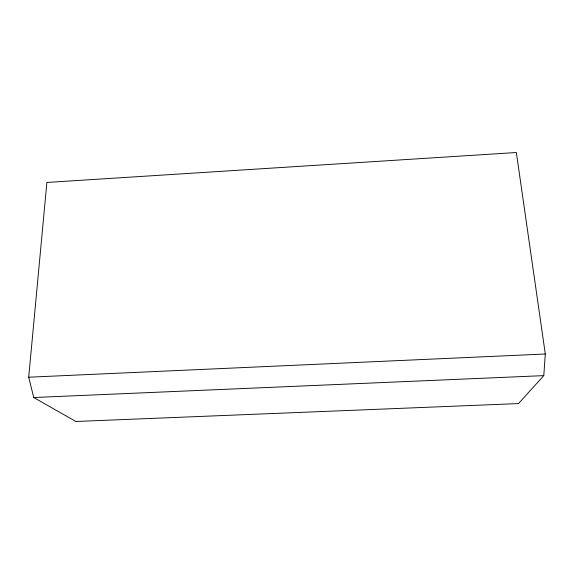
<?xml version="1.0" encoding="UTF-8"?>
<svg xmlns="http://www.w3.org/2000/svg" width="574" height="574" viewBox="0 0 574 574"><rect width="100%" height="100%" fill="white"/><g stroke="black" fill="none" stroke-linecap="round" stroke-linejoin="round"><path stroke-width="0.86" d="M543.793 375.626L545.3 354L516.342 152.519L46.896 182.446L28.7 377.211L33.737 397.524L75.84 421.481L518.537 403.579L543.793 375.626L33.737 397.524M28.7 377.211L545.3 354"/></g></svg>
